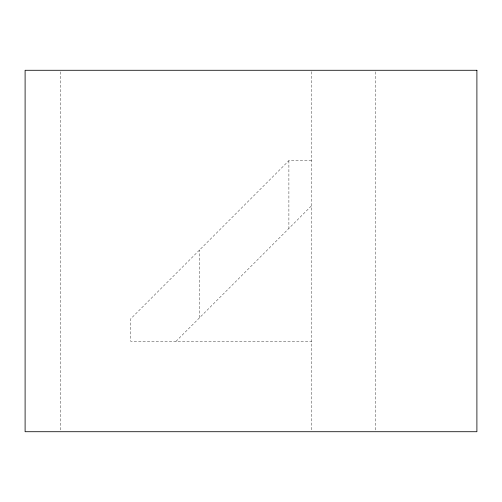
<?xml version="1.0" encoding="UTF-8"?>
<svg xmlns="http://www.w3.org/2000/svg" width="502" height="502" viewBox="0 0 502 502"><rect width="100%" height="100%" fill="white"/><g stroke="black" fill="none" stroke-linecap="round" stroke-linejoin="round"><path stroke-width="0.38" stroke-dasharray="2.51 1.88" d="M199.714 317.59L199.714 249.82M311.485 160.64L288.895 160.64L130.765 318.77L130.765 341.36L311.485 341.36M175.945 341.36L311.485 205.82M375.377 71.836L375.377 430.164M311.485 71.692L311.485 430.308M288.895 160.64L288.895 228.41M60.441 71.836L60.441 430.164"/><path stroke-width="0.75" d="M476.9 70.28L25.1 70.28L25.1 431.72L476.9 431.72L476.9 70.28"/></g></svg>
